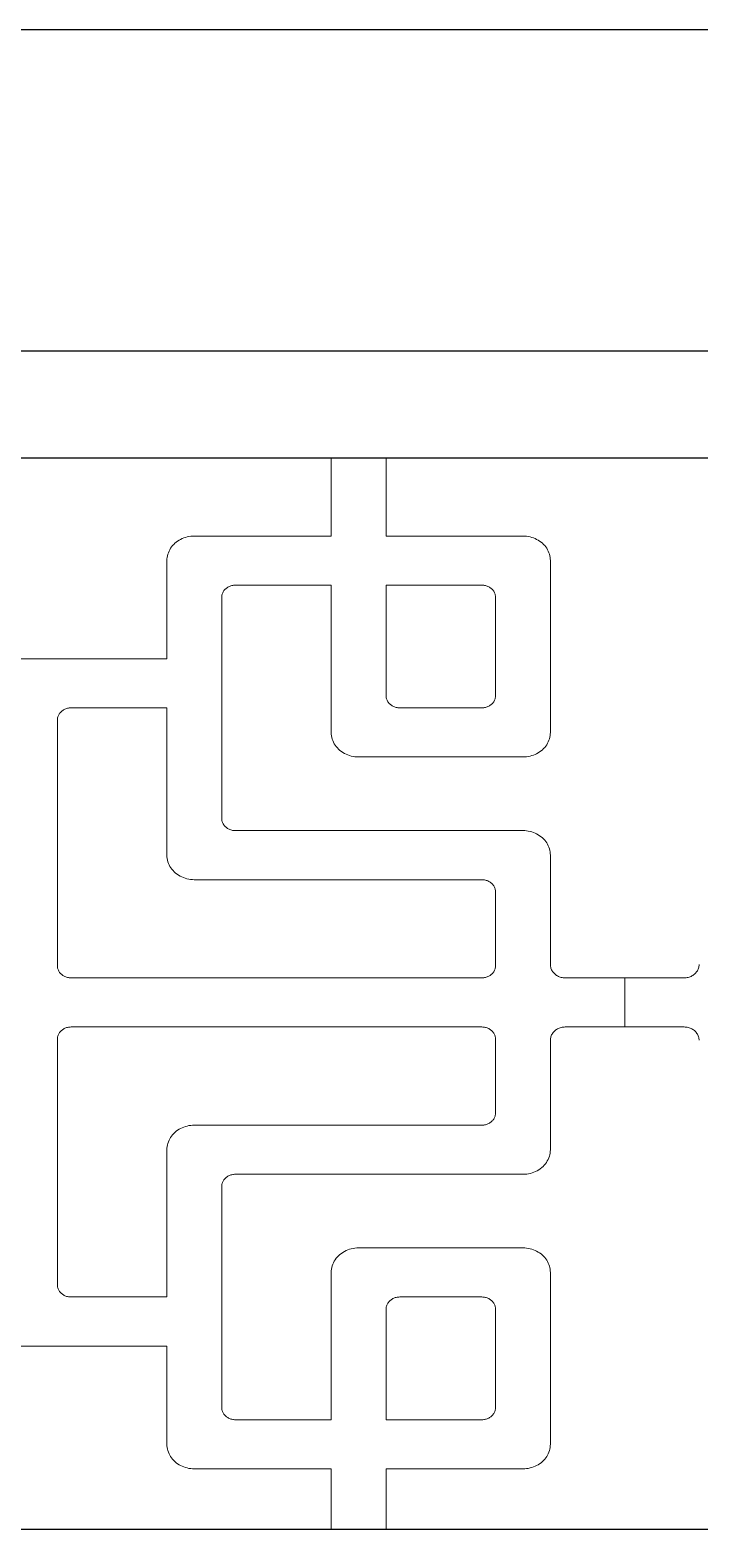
# Model space of a CAD drawing. Extents: x 1188826 to 1909461, y 608442 to 1651179.
# Drawn here: x 1701690 to 1702003, y 1048028 to 1048728 of the extents above; entities that cross this region are included whole.
import ezdxf

# ---------------------------------------------------------------- set-up
doc = ezdxf.new("R2010")
doc.units = 0
doc.header["$LTSCALE"] = 1000
doc.header["$MEASUREMENT"] = 0
doc.layers.add('煤化工粉煤灰', color=7, linetype='Continuous', lineweight=0)
doc.layers.add('立面线', color=40, linetype='Continuous')

msp = doc.modelspace()

# ---------------------------------------------------------------- linework, layer by layer
at = {"layer": '煤化工粉煤灰', "color": 34}
for p, q in [((1701830.87, 1048491.45), (1701830.87, 1048527.78)), ((1701856.46, 1048491.45), (1701856.46, 1048527.78)), ((1701757.27, 1048487.55), (1701757.84, 1048488.09)), ((1701757.84, 1048488.09), (1701758.45, 1048488.61)), ((1701758.45, 1048488.61), (1701759.1, 1048489.08)), ((1701759.1, 1048489.08), (1701759.78, 1048489.52)), ((1701759.78, 1048489.52), (1701760.49, 1048489.91)), ((1701760.49, 1048489.91), (1701761.23, 1048490.27)), ((1701761.23, 1048490.27), (1701761.99, 1048490.58)), ((1701761.99, 1048490.58), (1701762.78, 1048490.84)), ((1701762.78, 1048490.84), (1701763.58, 1048491.06)), ((1701763.58, 1048491.06), (1701764.39, 1048491.23)), ((1701764.39, 1048491.23), (1701765.22, 1048491.35)), ((1701765.22, 1048491.35), (1701766.05, 1048491.43)), ((1701766.05, 1048491.43), (1701766.89, 1048491.45)), ((1701766.89, 1048491.45), (1701830.87, 1048491.45)), ((1701856.46, 1048491.45), (1701920.43, 1048491.45)), ((1701920.43, 1048491.45), (1701921.27, 1048491.43)), ((1701921.27, 1048491.43), (1701922.1, 1048491.35)), ((1701922.1, 1048491.35), (1701922.93, 1048491.23)), ((1701922.93, 1048491.23), (1701923.75, 1048491.06)), ((1701923.75, 1048491.06), (1701924.55, 1048490.84)), ((1701924.55, 1048490.84), (1701925.33, 1048490.58)), ((1701925.33, 1048490.58), (1701926.09, 1048490.27)), ((1701926.09, 1048490.27), (1701926.83, 1048489.91)), ((1701926.83, 1048489.91), (1701927.54, 1048489.52)), ((1701927.54, 1048489.52), (1701928.22, 1048489.08)), ((1701928.22, 1048489.08), (1701928.87, 1048488.61)), ((1701928.87, 1048488.61), (1701929.48, 1048488.09)), ((1701929.48, 1048488.09), (1701930.05, 1048487.55)), ((1701754.12, 1048480.74), (1701754.2, 1048481.48)), ((1701754.2, 1048481.48), (1701754.34, 1048482.22)), ((1701754.34, 1048482.22), (1701754.53, 1048482.95)), ((1701754.53, 1048482.95), (1701754.77, 1048483.67)), ((1701754.77, 1048483.67), (1701755.07, 1048484.37)), ((1701755.07, 1048484.37), (1701755.41, 1048485.06)), ((1701755.41, 1048485.06), (1701755.81, 1048485.72)), ((1701755.81, 1048485.72), (1701756.25, 1048486.36)), ((1701756.25, 1048486.36), (1701756.74, 1048486.97)), ((1701756.74, 1048486.97), (1701757.27, 1048487.55)), ((1701930.05, 1048487.55), (1701930.59, 1048486.97)), ((1701930.59, 1048486.97), (1701931.07, 1048486.36)), ((1701931.07, 1048486.36), (1701931.52, 1048485.72)), ((1701931.52, 1048485.72), (1701931.91, 1048485.06)), ((1701931.91, 1048485.06), (1701932.26, 1048484.37)), ((1701932.26, 1048484.37), (1701932.55, 1048483.67)), ((1701932.55, 1048483.67), (1701932.79, 1048482.95)), ((1701932.79, 1048482.95), (1701932.98, 1048482.22)), ((1701932.98, 1048482.22), (1701933.12, 1048481.48)), ((1701933.12, 1048481.48), (1701933.2, 1048480.74)), ((1701754.1, 1048479.99), (1701754.12, 1048480.74)), ((1701754.1, 1048434.14), (1701754.1, 1048479.99)), ((1701933.2, 1048480.74), (1701933.23, 1048479.99)), ((1701933.23, 1048479.99), (1701933.23, 1048399.75)), ((1701781.87, 1048467.1), (1701781.56, 1048466.85)), ((1701782.19, 1048467.34), (1701781.87, 1048467.1)), ((1701782.53, 1048467.56), (1701782.19, 1048467.34)), ((1701782.88, 1048467.76), (1701782.53, 1048467.56)), ((1701783.25, 1048467.93), (1701782.88, 1048467.76)), ((1701783.64, 1048468.09), (1701783.25, 1048467.93)), ((1701784.03, 1048468.22), (1701783.64, 1048468.09)), ((1701784.43, 1048468.33), (1701784.03, 1048468.22)), ((1701784.84, 1048468.42), (1701784.43, 1048468.33)), ((1701785.25, 1048468.48), (1701784.84, 1048468.42)), ((1701785.67, 1048468.51), (1701785.25, 1048468.48)), ((1701786.08, 1048468.53), (1701785.67, 1048468.51)), ((1701830.87, 1048468.53), (1701786.08, 1048468.53)), ((1701830.87, 1048399.75), (1701830.87, 1048468.53)), ((1701856.46, 1048468.53), (1701901.24, 1048468.53)), ((1701856.46, 1048416.94), (1701856.46, 1048468.53)), ((1701901.24, 1048468.53), (1701901.66, 1048468.51)), ((1701901.66, 1048468.51), (1701902.08, 1048468.48)), ((1701902.08, 1048468.48), (1701902.49, 1048468.42)), ((1701902.49, 1048468.42), (1701902.9, 1048468.33)), ((1701902.9, 1048468.33), (1701903.3, 1048468.22)), ((1701903.3, 1048468.22), (1701903.69, 1048468.09)), ((1701903.69, 1048468.09), (1701904.07, 1048467.93)), ((1701904.07, 1048467.93), (1701904.44, 1048467.76)), ((1701904.44, 1048467.76), (1701904.8, 1048467.56)), ((1701904.8, 1048467.56), (1701905.14, 1048467.34)), ((1701905.14, 1048467.34), (1701905.46, 1048467.1)), ((1701905.46, 1048467.1), (1701905.77, 1048466.85)), ((1701779.7, 1048463.17), (1701779.69, 1048462.79)), ((1701779.69, 1048462.79), (1701779.69, 1048359.63)), ((1701779.74, 1048463.54), (1701779.7, 1048463.17)), ((1701779.81, 1048463.91), (1701779.74, 1048463.54)), ((1701779.9, 1048464.28), (1701779.81, 1048463.91)), ((1701780.03, 1048464.64), (1701779.9, 1048464.28)), ((1701780.17, 1048464.99), (1701780.03, 1048464.64)), ((1701780.35, 1048465.33), (1701780.17, 1048464.99)), ((1701780.54, 1048465.66), (1701780.35, 1048465.33)), ((1701780.76, 1048465.98), (1701780.54, 1048465.66)), ((1701781.01, 1048466.28), (1701780.76, 1048465.98)), ((1701781.27, 1048466.57), (1701781.01, 1048466.28)), ((1701781.56, 1048466.85), (1701781.27, 1048466.57)), ((1701905.77, 1048466.85), (1701906.05, 1048466.57)), ((1701906.05, 1048466.57), (1701906.32, 1048466.28)), ((1701906.32, 1048466.28), (1701906.56, 1048465.98)), ((1701906.56, 1048465.98), (1701906.78, 1048465.66)), ((1701906.78, 1048465.66), (1701906.98, 1048465.33)), ((1701906.98, 1048465.33), (1701907.15, 1048464.99)), ((1701907.15, 1048464.99), (1701907.3, 1048464.64)), ((1701907.3, 1048464.64), (1701907.42, 1048464.28)), ((1701907.42, 1048464.28), (1701907.52, 1048463.91)), ((1701907.52, 1048463.91), (1701907.58, 1048463.54)), ((1701907.58, 1048463.54), (1701907.63, 1048463.17)), ((1701907.63, 1048463.17), (1701907.64, 1048462.79)), ((1701907.64, 1048462.79), (1701907.64, 1048416.94)), ((1701754.1, 1048434.14), (1701626.14, 1048434.14)), ((1701708.06, 1048411.1), (1701707.66, 1048411.02)), ((1701708.48, 1048411.16), (1701708.06, 1048411.1)), ((1701708.89, 1048411.2), (1701708.48, 1048411.16)), ((1701709.31, 1048411.21), (1701708.89, 1048411.2)), ((1701754.1, 1048411.21), (1701709.31, 1048411.21)), ((1701754.1, 1048342.44), (1701754.1, 1048411.21)), ((1701856.47, 1048416.57), (1701856.46, 1048416.94)), ((1701856.51, 1048416.2), (1701856.47, 1048416.57)), ((1701856.58, 1048415.83), (1701856.51, 1048416.2)), ((1701856.68, 1048415.46), (1701856.58, 1048415.83)), ((1701856.8, 1048415.1), (1701856.68, 1048415.46)), ((1701856.94, 1048414.75), (1701856.8, 1048415.1)), ((1701857.12, 1048414.41), (1701856.94, 1048414.75)), ((1701857.32, 1048414.08), (1701857.12, 1048414.41)), ((1701857.54, 1048413.76), (1701857.32, 1048414.08)), ((1701857.78, 1048413.46), (1701857.54, 1048413.76)), ((1701858.05, 1048413.17), (1701857.78, 1048413.46)), ((1701858.33, 1048412.89), (1701858.05, 1048413.17)), ((1701858.64, 1048412.64), (1701858.33, 1048412.89)), ((1701858.96, 1048412.4), (1701858.64, 1048412.64)), ((1701859.3, 1048412.18), (1701858.96, 1048412.4)), ((1701859.66, 1048411.98), (1701859.3, 1048412.18)), ((1701860.03, 1048411.8), (1701859.66, 1048411.98)), ((1701860.41, 1048411.65), (1701860.03, 1048411.8)), ((1701860.8, 1048411.52), (1701860.41, 1048411.65)), ((1701861.2, 1048411.41), (1701860.8, 1048411.52)), ((1701861.61, 1048411.32), (1701861.2, 1048411.41)), ((1701862.02, 1048411.26), (1701861.61, 1048411.32)), ((1701862.44, 1048411.23), (1701862.02, 1048411.26)), ((1701862.86, 1048411.21), (1701862.44, 1048411.23)), ((1701901.24, 1048411.21), (1701862.86, 1048411.21)), ((1701901.66, 1048411.23), (1701901.24, 1048411.21)), ((1701902.08, 1048411.26), (1701901.66, 1048411.23)), ((1701902.49, 1048411.32), (1701902.08, 1048411.26)), ((1701902.9, 1048411.41), (1701902.49, 1048411.32)), ((1701903.3, 1048411.52), (1701902.9, 1048411.41)), ((1701903.69, 1048411.65), (1701903.3, 1048411.52)), ((1701904.07, 1048411.8), (1701903.69, 1048411.65)), ((1701904.44, 1048411.98), (1701904.07, 1048411.8)), ((1701904.8, 1048412.18), (1701904.44, 1048411.98)), ((1701905.14, 1048412.4), (1701904.8, 1048412.18)), ((1701905.46, 1048412.64), (1701905.14, 1048412.4)), ((1701905.77, 1048412.89), (1701905.46, 1048412.64)), ((1701906.05, 1048413.17), (1701905.77, 1048412.89)), ((1701906.32, 1048413.46), (1701906.05, 1048413.17)), ((1701906.56, 1048413.76), (1701906.32, 1048413.46)), ((1701906.78, 1048414.08), (1701906.56, 1048413.76)), ((1701906.98, 1048414.41), (1701906.78, 1048414.08)), ((1701907.15, 1048414.75), (1701906.98, 1048414.41)), ((1701907.3, 1048415.1), (1701907.15, 1048414.75)), ((1701907.42, 1048415.46), (1701907.3, 1048415.1)), ((1701907.52, 1048415.83), (1701907.42, 1048415.46)), ((1701907.58, 1048416.2), (1701907.52, 1048415.83)), ((1701907.63, 1048416.57), (1701907.58, 1048416.2)), ((1701907.64, 1048416.94), (1701907.63, 1048416.57)), ((1701702.93, 1048405.86), (1701702.91, 1048405.48)), ((1701702.91, 1048405.48), (1701702.91, 1048290.86)), ((1701702.97, 1048406.23), (1701702.93, 1048405.86)), ((1701703.04, 1048406.6), (1701702.97, 1048406.23)), ((1701703.13, 1048406.97), (1701703.04, 1048406.6)), ((1701703.25, 1048407.32), (1701703.13, 1048406.97)), ((1701703.4, 1048407.68), (1701703.25, 1048407.32)), ((1701703.57, 1048408.02), (1701703.4, 1048407.68)), ((1701703.77, 1048408.35), (1701703.57, 1048408.02)), ((1701703.99, 1048408.67), (1701703.77, 1048408.35)), ((1701704.24, 1048408.97), (1701703.99, 1048408.67)), ((1701704.5, 1048409.26), (1701704.24, 1048408.97)), ((1701704.79, 1048409.53), (1701704.5, 1048409.26)), ((1701705.09, 1048409.79), (1701704.79, 1048409.53)), ((1701705.42, 1048410.03), (1701705.09, 1048409.79)), ((1701705.76, 1048410.25), (1701705.42, 1048410.03)), ((1701706.11, 1048410.45), (1701705.76, 1048410.25)), ((1701706.48, 1048410.62), (1701706.11, 1048410.45)), ((1701706.86, 1048410.78), (1701706.48, 1048410.62)), ((1701707.26, 1048410.91), (1701706.86, 1048410.78)), ((1701707.66, 1048411.02), (1701707.26, 1048410.91)), ((1701830.9, 1048398.97), (1701830.87, 1048399.75)), ((1701830.99, 1048398.19), (1701830.9, 1048398.97)), ((1701831.13, 1048397.42), (1701830.99, 1048398.19)), ((1701831.34, 1048396.66), (1701831.13, 1048397.42)), ((1701932.98, 1048397.51), (1701932.79, 1048396.78)), ((1701933.12, 1048398.25), (1701932.98, 1048397.51)), ((1701933.2, 1048399), (1701933.12, 1048398.25)), ((1701933.23, 1048399.75), (1701933.2, 1048399)), ((1701831.61, 1048395.91), (1701831.34, 1048396.66)), ((1701831.93, 1048395.18), (1701831.61, 1048395.91)), ((1701832.3, 1048394.48), (1701831.93, 1048395.18)), ((1701832.73, 1048393.8), (1701832.3, 1048394.48)), ((1701833.21, 1048393.14), (1701832.73, 1048393.8)), ((1701833.74, 1048392.52), (1701833.21, 1048393.14)), ((1701834.31, 1048391.93), (1701833.74, 1048392.52)), ((1701834.93, 1048391.37), (1701834.31, 1048391.93)), ((1701835.59, 1048390.86), (1701834.93, 1048391.37)), ((1701836.28, 1048390.39), (1701835.59, 1048390.86)), ((1701837.01, 1048389.96), (1701836.28, 1048390.39)), ((1701927.54, 1048390.22), (1701926.83, 1048389.82)), ((1701928.22, 1048390.66), (1701927.54, 1048390.22)), ((1701928.87, 1048391.13), (1701928.22, 1048390.66)), ((1701929.48, 1048391.65), (1701928.87, 1048391.13)), ((1701930.05, 1048392.19), (1701929.48, 1048391.65)), ((1701930.59, 1048392.77), (1701930.05, 1048392.19)), ((1701931.07, 1048393.38), (1701930.59, 1048392.77)), ((1701931.52, 1048394.02), (1701931.07, 1048393.38)), ((1701931.91, 1048394.68), (1701931.52, 1048394.02)), ((1701932.26, 1048395.36), (1701931.91, 1048394.68)), ((1701932.55, 1048396.07), (1701932.26, 1048395.36)), ((1701932.79, 1048396.78), (1701932.55, 1048396.07)), ((1701837.78, 1048389.57), (1701837.01, 1048389.96)), ((1701838.56, 1048389.24), (1701837.78, 1048389.57)), ((1701839.38, 1048388.95), (1701838.56, 1048389.24)), ((1701840.21, 1048388.71), (1701839.38, 1048388.95)), ((1701841.06, 1048388.53), (1701840.21, 1048388.71)), ((1701841.92, 1048388.4), (1701841.06, 1048388.53)), ((1701842.79, 1048388.32), (1701841.92, 1048388.4)), ((1701843.66, 1048388.29), (1701842.79, 1048388.32)), ((1701920.43, 1048388.29), (1701843.66, 1048388.29)), ((1701921.27, 1048388.31), (1701920.43, 1048388.29)), ((1701922.1, 1048388.39), (1701921.27, 1048388.31)), ((1701922.93, 1048388.51), (1701922.1, 1048388.39)), ((1701923.75, 1048388.68), (1701922.93, 1048388.51)), ((1701924.55, 1048388.9), (1701923.75, 1048388.68)), ((1701925.33, 1048389.16), (1701924.55, 1048388.9)), ((1701926.09, 1048389.47), (1701925.33, 1048389.16)), ((1701926.83, 1048389.82), (1701926.09, 1048389.47)), ((1701779.69, 1048359.63), (1701779.7, 1048359.24)), ((1701779.7, 1048359.24), (1701779.75, 1048358.85)), ((1701779.75, 1048358.85), (1701779.82, 1048358.47)), ((1701779.82, 1048358.47), (1701779.92, 1048358.09)), ((1701779.92, 1048358.09), (1701780.06, 1048357.71)), ((1701780.06, 1048357.71), (1701780.22, 1048357.35)), ((1701780.22, 1048357.35), (1701780.4, 1048357)), ((1701780.4, 1048357), (1701780.62, 1048356.65)), ((1701780.62, 1048356.65), (1701780.86, 1048356.33)), ((1701780.86, 1048356.33), (1701781.12, 1048356.02)), ((1701781.12, 1048356.02), (1701781.41, 1048355.72)), ((1701781.41, 1048355.72), (1701781.72, 1048355.44)), ((1701781.72, 1048355.44), (1701782.05, 1048355.19)), ((1701782.05, 1048355.19), (1701782.39, 1048354.95)), ((1701782.39, 1048354.95), (1701782.76, 1048354.74)), ((1701782.76, 1048354.74), (1701783.14, 1048354.54)), ((1701783.14, 1048354.54), (1701783.53, 1048354.38)), ((1701783.53, 1048354.38), (1701783.94, 1048354.23)), ((1701783.94, 1048354.23), (1701784.36, 1048354.11)), ((1701784.36, 1048354.11), (1701784.78, 1048354.02)), ((1701784.78, 1048354.02), (1701785.21, 1048353.95)), ((1701785.21, 1048353.95), (1701785.65, 1048353.91)), ((1701785.65, 1048353.91), (1701786.08, 1048353.9)), ((1701786.08, 1048353.9), (1701920.43, 1048353.9)), ((1701920.43, 1048353.9), (1701921.27, 1048353.88)), ((1701921.27, 1048353.88), (1701922.1, 1048353.8)), ((1701922.1, 1048353.8), (1701922.93, 1048353.68)), ((1701922.93, 1048353.68), (1701923.75, 1048353.51)), ((1701923.75, 1048353.51), (1701924.55, 1048353.29)), ((1701924.55, 1048353.29), (1701925.33, 1048353.03)), ((1701925.33, 1048353.03), (1701926.09, 1048352.72)), ((1701926.09, 1048352.72), (1701926.83, 1048352.37)), ((1701926.83, 1048352.37), (1701927.54, 1048351.97)), ((1701927.54, 1048351.97), (1701928.22, 1048351.53)), ((1701928.22, 1048351.53), (1701928.87, 1048351.06)), ((1701928.87, 1048351.06), (1701929.48, 1048350.54)), ((1701929.48, 1048350.54), (1701930.05, 1048350)), ((1701930.05, 1048350), (1701930.59, 1048349.42)), ((1701930.59, 1048349.42), (1701931.07, 1048348.81)), ((1701931.07, 1048348.81), (1701931.52, 1048348.17)), ((1701931.52, 1048348.17), (1701931.91, 1048347.51)), ((1701754.13, 1048341.66), (1701754.1, 1048342.44)), ((1701754.21, 1048340.88), (1701754.13, 1048341.66)), ((1701931.91, 1048347.51), (1701932.26, 1048346.83)), ((1701932.26, 1048346.83), (1701932.55, 1048346.12)), ((1701932.55, 1048346.12), (1701932.79, 1048345.41)), ((1701932.79, 1048345.41), (1701932.98, 1048344.68)), ((1701932.98, 1048344.68), (1701933.12, 1048343.93)), ((1701933.12, 1048343.93), (1701933.2, 1048343.19)), ((1701933.2, 1048343.19), (1701933.23, 1048342.44)), ((1701933.23, 1048342.44), (1701933.23, 1048291.35)), ((1701754.36, 1048340.11), (1701754.21, 1048340.88)), ((1701754.57, 1048339.35), (1701754.36, 1048340.11)), ((1701754.83, 1048338.6), (1701754.57, 1048339.35)), ((1701755.15, 1048337.87), (1701754.83, 1048338.6)), ((1701755.53, 1048337.17), (1701755.15, 1048337.87)), ((1701755.96, 1048336.48), (1701755.53, 1048337.17)), ((1701756.44, 1048335.83), (1701755.96, 1048336.48)), ((1701756.97, 1048335.21), (1701756.44, 1048335.83)), ((1701757.54, 1048334.62), (1701756.97, 1048335.21)), ((1701758.16, 1048334.06), (1701757.54, 1048334.62)), ((1701758.82, 1048333.55), (1701758.16, 1048334.06)), ((1701759.51, 1048333.07), (1701758.82, 1048333.55)), ((1701760.24, 1048332.65), (1701759.51, 1048333.07)), ((1701761, 1048332.26), (1701760.24, 1048332.65)), ((1701761.79, 1048331.93), (1701761, 1048332.26)), ((1701762.61, 1048331.64), (1701761.79, 1048331.93)), ((1701763.44, 1048331.4), (1701762.61, 1048331.64)), ((1701764.29, 1048331.22), (1701763.44, 1048331.4)), ((1701765.15, 1048331.08), (1701764.29, 1048331.22)), ((1701766.02, 1048331), (1701765.15, 1048331.08)), ((1701766.89, 1048330.98), (1701766.02, 1048331)), ((1701901.24, 1048330.98), (1701766.89, 1048330.98)), ((1701901.66, 1048330.96), (1701901.24, 1048330.98)), ((1701902.08, 1048330.93), (1701901.66, 1048330.96)), ((1701902.49, 1048330.87), (1701902.08, 1048330.93)), ((1701902.9, 1048330.78), (1701902.49, 1048330.87)), ((1701903.3, 1048330.67), (1701902.9, 1048330.78)), ((1701903.69, 1048330.54), (1701903.3, 1048330.67)), ((1701904.07, 1048330.39), (1701903.69, 1048330.54)), ((1701904.44, 1048330.21), (1701904.07, 1048330.39)), ((1701904.8, 1048330.01), (1701904.44, 1048330.21)), ((1701905.14, 1048329.79), (1701904.8, 1048330.01)), ((1701905.46, 1048329.55), (1701905.14, 1048329.79)), ((1701905.77, 1048329.3), (1701905.46, 1048329.55)), ((1701906.05, 1048329.02), (1701905.77, 1048329.3)), ((1701906.32, 1048328.73), (1701906.05, 1048329.02)), ((1701906.56, 1048328.43), (1701906.32, 1048328.73)), ((1701906.78, 1048328.11), (1701906.56, 1048328.43)), ((1701906.98, 1048327.78), (1701906.78, 1048328.11)), ((1701907.15, 1048327.44), (1701906.98, 1048327.78)), ((1701907.3, 1048327.09), (1701907.15, 1048327.44)), ((1701907.42, 1048326.73), (1701907.3, 1048327.09)), ((1701907.52, 1048326.36), (1701907.42, 1048326.73)), ((1701907.58, 1048325.99), (1701907.52, 1048326.36)), ((1701907.63, 1048325.62), (1701907.58, 1048325.99)), ((1701907.64, 1048325.25), (1701907.63, 1048325.62)), ((1701907.64, 1048290.86), (1701907.64, 1048325.25)), ((1701702.91, 1048290.86), (1701702.93, 1048290.48)), ((1701702.93, 1048290.48), (1701702.97, 1048290.11)), ((1701702.97, 1048290.11), (1701703.04, 1048289.74)), ((1701703.04, 1048289.74), (1701703.13, 1048289.37)), ((1701703.13, 1048289.37), (1701703.25, 1048289.02)), ((1701703.25, 1048289.02), (1701703.4, 1048288.66)), ((1701703.4, 1048288.66), (1701703.57, 1048288.32)), ((1701703.57, 1048288.32), (1701703.77, 1048287.99)), ((1701703.77, 1048287.99), (1701703.99, 1048287.67)), ((1701703.99, 1048287.67), (1701704.24, 1048287.37)), ((1701704.24, 1048287.37), (1701704.5, 1048287.08)), ((1701704.5, 1048287.08), (1701704.79, 1048286.81)), ((1701704.79, 1048286.81), (1701705.09, 1048286.55)), ((1701705.09, 1048286.55), (1701705.42, 1048286.31)), ((1701705.42, 1048286.31), (1701705.76, 1048286.09)), ((1701705.76, 1048286.09), (1701706.11, 1048285.89)), ((1701706.11, 1048285.89), (1701706.48, 1048285.72)), ((1701706.48, 1048285.72), (1701706.86, 1048285.56)), ((1701706.86, 1048285.56), (1701707.26, 1048285.43)), ((1701707.26, 1048285.43), (1701707.66, 1048285.32)), ((1701707.66, 1048285.32), (1701708.06, 1048285.24)), ((1701708.06, 1048285.24), (1701708.48, 1048285.18)), ((1701708.48, 1048285.18), (1701708.89, 1048285.14)), ((1701708.89, 1048285.14), (1701709.31, 1048285.13)), ((1701901.24, 1048285.13), (1701709.31, 1048285.13)), ((1701901.24, 1048285.13), (1701901.66, 1048285.14)), ((1701901.66, 1048285.14), (1701902.08, 1048285.18)), ((1701902.08, 1048285.18), (1701902.49, 1048285.24)), ((1701902.49, 1048285.24), (1701902.9, 1048285.32)), ((1701902.9, 1048285.32), (1701903.3, 1048285.43)), ((1701903.3, 1048285.43), (1701903.69, 1048285.56)), ((1701903.69, 1048285.56), (1701904.07, 1048285.72)), ((1701904.07, 1048285.72), (1701904.44, 1048285.89)), ((1701904.44, 1048285.89), (1701904.8, 1048286.09)), ((1701904.8, 1048286.09), (1701905.14, 1048286.31)), ((1701905.14, 1048286.31), (1701905.46, 1048286.55)), ((1701905.46, 1048286.55), (1701905.77, 1048286.81)), ((1701905.77, 1048286.81), (1701906.05, 1048287.08)), ((1701906.05, 1048287.08), (1701906.32, 1048287.37)), ((1701906.32, 1048287.37), (1701906.56, 1048287.67)), ((1701906.56, 1048287.67), (1701906.78, 1048287.99)), ((1701906.78, 1048287.99), (1701906.98, 1048288.32)), ((1701906.98, 1048288.32), (1701907.15, 1048288.66)), ((1701907.15, 1048288.66), (1701907.3, 1048289.02)), ((1701907.3, 1048289.02), (1701907.42, 1048289.37)), ((1701907.42, 1048289.37), (1701907.52, 1048289.74)), ((1701907.52, 1048289.74), (1701907.58, 1048290.11)), ((1701907.58, 1048290.11), (1701907.63, 1048290.48)), ((1701907.63, 1048290.48), (1701907.64, 1048290.86)), ((1701933.23, 1048291.35), (1701933.25, 1048290.92)), ((1701933.25, 1048290.92), (1701933.29, 1048290.5)), ((1701933.29, 1048290.5), (1701933.38, 1048290.08)), ((1701933.38, 1048290.08), (1701933.49, 1048289.67)), ((1701933.49, 1048289.67), (1701933.63, 1048289.27)), ((1701933.63, 1048289.27), (1701933.81, 1048288.87)), ((1701933.81, 1048288.87), (1701934.01, 1048288.49)), ((1701934.01, 1048288.49), (1701934.24, 1048288.12)), ((1701934.24, 1048288.12), (1701934.5, 1048287.76)), ((1701934.5, 1048287.76), (1701934.79, 1048287.42)), ((1701934.79, 1048287.42), (1701935.1, 1048287.1)), ((1701935.1, 1048287.1), (1701935.43, 1048286.8)), ((1701935.43, 1048286.8), (1701935.79, 1048286.52)), ((1701935.79, 1048286.52), (1701936.17, 1048286.27)), ((1701936.17, 1048286.27), (1701936.57, 1048286.03)), ((1701936.57, 1048286.03), (1701936.98, 1048285.82)), ((1701936.98, 1048285.82), (1701937.41, 1048285.64)), ((1701937.41, 1048285.64), (1701937.85, 1048285.49)), ((1701937.85, 1048285.49), (1701938.3, 1048285.36)), ((1701938.3, 1048285.36), (1701938.76, 1048285.26)), ((1701938.76, 1048285.26), (1701939.23, 1048285.18)), ((1701939.23, 1048285.18), (1701939.7, 1048285.14)), ((1701939.7, 1048285.14), (1701940.18, 1048285.13)), ((1701940.18, 1048285.13), (1701995.74, 1048285.13)), ((1701967.96, 1048285.13), (1701967.96, 1048262.2)), ((1701995.74, 1048285.13), (1701996.22, 1048285.14)), ((1701996.22, 1048285.14), (1701996.69, 1048285.18)), ((1701996.69, 1048285.18), (1701997.16, 1048285.26)), ((1701997.16, 1048285.26), (1701997.62, 1048285.36)), ((1701997.62, 1048285.36), (1701998.07, 1048285.49)), ((1701998.07, 1048285.49), (1701998.51, 1048285.64)), ((1701998.51, 1048285.64), (1701998.94, 1048285.82)), ((1701998.94, 1048285.82), (1701999.35, 1048286.03)), ((1701999.35, 1048286.03), (1701999.75, 1048286.27)), ((1701999.75, 1048286.27), (1702000.13, 1048286.52)), ((1702000.13, 1048286.52), (1702000.49, 1048286.8)), ((1702000.49, 1048286.8), (1702000.82, 1048287.1)), ((1702000.82, 1048287.1), (1702001.13, 1048287.42)), ((1702001.13, 1048287.42), (1702001.42, 1048287.76)), ((1702001.42, 1048287.76), (1702001.68, 1048288.12)), ((1702001.68, 1048288.12), (1702001.91, 1048288.49)), ((1702001.91, 1048288.49), (1702002.12, 1048288.87)), ((1702002.12, 1048288.87), (1702002.29, 1048289.27)), ((1702002.29, 1048289.27), (1702002.43, 1048289.67)), ((1702002.43, 1048289.67), (1702002.55, 1048290.08)), ((1702002.55, 1048290.08), (1702002.63, 1048290.5)), ((1702002.63, 1048290.5), (1702002.67, 1048290.92)), ((1702002.67, 1048290.92), (1702002.69, 1048291.35)), ((1701702.97, 1048257.22), (1701702.93, 1048256.85)), ((1701703.04, 1048257.59), (1701702.97, 1048257.22)), ((1701703.13, 1048257.95), (1701703.04, 1048257.59)), ((1701703.25, 1048258.31), (1701703.13, 1048257.95)), ((1701703.4, 1048258.66), (1701703.25, 1048258.31)), ((1701703.57, 1048259.01), (1701703.4, 1048258.66)), ((1701703.77, 1048259.34), (1701703.57, 1048259.01)), ((1701703.99, 1048259.65), (1701703.77, 1048259.34)), ((1701704.24, 1048259.96), (1701703.99, 1048259.65)), ((1701704.5, 1048260.25), (1701704.24, 1048259.96)), ((1701704.79, 1048260.52), (1701704.5, 1048260.25)), ((1701705.09, 1048260.78), (1701704.79, 1048260.52)), ((1701705.42, 1048261.02), (1701705.09, 1048260.78)), ((1701705.76, 1048261.24), (1701705.42, 1048261.02)), ((1701706.11, 1048261.43), (1701705.76, 1048261.24)), ((1701706.48, 1048261.61), (1701706.11, 1048261.43)), ((1701706.86, 1048261.77), (1701706.48, 1048261.61)), ((1701707.26, 1048261.9), (1701706.86, 1048261.77)), ((1701707.66, 1048262.01), (1701707.26, 1048261.9)), ((1701708.06, 1048262.09), (1701707.66, 1048262.01)), ((1701708.48, 1048262.15), (1701708.06, 1048262.09)), ((1701708.89, 1048262.19), (1701708.48, 1048262.15)), ((1701709.31, 1048262.2), (1701708.89, 1048262.19)), ((1701709.31, 1048262.2), (1701901.24, 1048262.2)), ((1701901.66, 1048262.19), (1701901.24, 1048262.2)), ((1701902.08, 1048262.15), (1701901.66, 1048262.19)), ((1701902.49, 1048262.09), (1701902.08, 1048262.15)), ((1701902.9, 1048262.01), (1701902.49, 1048262.09)), ((1701903.3, 1048261.9), (1701902.9, 1048262.01)), ((1701903.69, 1048261.77), (1701903.3, 1048261.9)), ((1701904.07, 1048261.61), (1701903.69, 1048261.77)), ((1701904.44, 1048261.43), (1701904.07, 1048261.61)), ((1701904.8, 1048261.24), (1701904.44, 1048261.43)), ((1701905.14, 1048261.02), (1701904.8, 1048261.24)), ((1701905.46, 1048260.78), (1701905.14, 1048261.02)), ((1701905.77, 1048260.52), (1701905.46, 1048260.78)), ((1701906.05, 1048260.25), (1701905.77, 1048260.52)), ((1701906.32, 1048259.96), (1701906.05, 1048260.25)), ((1701906.56, 1048259.65), (1701906.32, 1048259.96)), ((1701906.78, 1048259.34), (1701906.56, 1048259.65)), ((1701906.98, 1048259.01), (1701906.78, 1048259.34)), ((1701907.15, 1048258.66), (1701906.98, 1048259.01)), ((1701907.3, 1048258.31), (1701907.15, 1048258.66)), ((1701907.42, 1048257.95), (1701907.3, 1048258.31)), ((1701907.52, 1048257.59), (1701907.42, 1048257.95)), ((1701907.58, 1048257.22), (1701907.52, 1048257.59)), ((1701907.63, 1048256.85), (1701907.58, 1048257.22)), ((1701933.29, 1048256.83), (1701933.38, 1048257.25)), ((1701933.38, 1048257.25), (1701933.49, 1048257.66)), ((1701933.49, 1048257.66), (1701933.63, 1048258.06)), ((1701933.63, 1048258.06), (1701933.81, 1048258.46)), ((1701933.81, 1048258.46), (1701934.01, 1048258.84)), ((1701934.01, 1048258.84), (1701934.24, 1048259.21)), ((1701934.24, 1048259.21), (1701934.5, 1048259.57)), ((1701934.5, 1048259.57), (1701934.79, 1048259.91)), ((1701934.79, 1048259.91), (1701935.1, 1048260.23)), ((1701935.1, 1048260.23), (1701935.43, 1048260.53)), ((1701935.43, 1048260.53), (1701935.79, 1048260.81)), ((1701935.79, 1048260.81), (1701936.17, 1048261.06)), ((1701936.17, 1048261.06), (1701936.57, 1048261.3)), ((1701936.57, 1048261.3), (1701936.98, 1048261.5)), ((1701936.98, 1048261.5), (1701937.41, 1048261.69)), ((1701937.41, 1048261.69), (1701937.85, 1048261.84)), ((1701937.85, 1048261.84), (1701938.3, 1048261.97)), ((1701938.3, 1048261.97), (1701938.76, 1048262.07)), ((1701938.76, 1048262.07), (1701939.23, 1048262.14)), ((1701939.23, 1048262.14), (1701939.7, 1048262.19)), ((1701939.7, 1048262.19), (1701940.18, 1048262.2)), ((1701940.18, 1048262.2), (1701995.74, 1048262.2)), ((1701995.74, 1048262.2), (1701996.22, 1048262.19)), ((1701996.22, 1048262.19), (1701996.69, 1048262.14)), ((1701996.69, 1048262.14), (1701997.16, 1048262.07)), ((1701997.16, 1048262.07), (1701997.62, 1048261.97)), ((1701997.62, 1048261.97), (1701998.07, 1048261.84)), ((1701998.07, 1048261.84), (1701998.51, 1048261.69)), ((1701998.51, 1048261.69), (1701998.94, 1048261.5)), ((1701998.94, 1048261.5), (1701999.35, 1048261.3)), ((1701999.35, 1048261.3), (1701999.75, 1048261.06)), ((1701999.75, 1048261.06), (1702000.13, 1048260.81)), ((1702000.13, 1048260.81), (1702000.49, 1048260.53)), ((1702000.49, 1048260.53), (1702000.82, 1048260.23)), ((1702000.82, 1048260.23), (1702001.13, 1048259.91)), ((1702001.13, 1048259.91), (1702001.42, 1048259.57)), ((1702001.42, 1048259.57), (1702001.68, 1048259.21)), ((1702001.68, 1048259.21), (1702001.91, 1048258.84)), ((1702001.91, 1048258.84), (1702002.12, 1048258.46)), ((1702002.12, 1048258.46), (1702002.29, 1048258.06)), ((1702002.29, 1048258.06), (1702002.43, 1048257.66)), ((1702002.43, 1048257.66), (1702002.55, 1048257.25)), ((1702002.55, 1048257.25), (1702002.63, 1048256.83)), ((1701702.93, 1048256.85), (1701702.91, 1048256.47)), ((1701702.91, 1048256.47), (1701702.91, 1048141.85)), ((1701907.64, 1048256.47), (1701907.63, 1048256.85)), ((1701907.64, 1048222.08), (1701907.64, 1048256.47)), ((1701933.23, 1048255.98), (1701933.25, 1048256.4)), ((1701933.23, 1048204.89), (1701933.23, 1048255.98)), ((1701933.25, 1048256.4), (1701933.29, 1048256.83)), ((1702002.63, 1048256.83), (1702002.67, 1048256.4)), ((1702002.67, 1048256.4), (1702002.69, 1048255.98)), ((1701907.63, 1048221.71), (1701907.64, 1048222.08)), ((1701760.49, 1048214.82), (1701761.23, 1048215.17)), ((1701761.23, 1048215.17), (1701761.99, 1048215.48)), ((1701761.99, 1048215.48), (1701762.78, 1048215.74)), ((1701762.78, 1048215.74), (1701763.58, 1048215.96)), ((1701763.58, 1048215.96), (1701764.39, 1048216.13)), ((1701764.39, 1048216.13), (1701765.22, 1048216.25)), ((1701765.22, 1048216.25), (1701766.05, 1048216.33)), ((1701766.05, 1048216.33), (1701766.89, 1048216.35)), ((1701766.89, 1048216.35), (1701901.24, 1048216.35)), ((1701901.24, 1048216.35), (1701901.66, 1048216.36)), ((1701901.66, 1048216.36), (1701902.08, 1048216.4)), ((1701902.08, 1048216.4), (1701902.49, 1048216.46)), ((1701902.49, 1048216.46), (1701902.9, 1048216.55)), ((1701902.9, 1048216.55), (1701903.3, 1048216.66)), ((1701903.3, 1048216.66), (1701903.69, 1048216.79)), ((1701903.69, 1048216.79), (1701904.07, 1048216.94)), ((1701904.07, 1048216.94), (1701904.44, 1048217.12)), ((1701904.44, 1048217.12), (1701904.8, 1048217.32)), ((1701904.8, 1048217.32), (1701905.14, 1048217.54)), ((1701905.14, 1048217.54), (1701905.46, 1048217.77)), ((1701905.46, 1048217.77), (1701905.77, 1048218.03)), ((1701905.77, 1048218.03), (1701906.05, 1048218.3)), ((1701906.05, 1048218.3), (1701906.32, 1048218.59)), ((1701906.32, 1048218.59), (1701906.56, 1048218.9)), ((1701906.56, 1048218.9), (1701906.78, 1048219.22)), ((1701906.78, 1048219.22), (1701906.98, 1048219.55)), ((1701906.98, 1048219.55), (1701907.15, 1048219.89)), ((1701907.15, 1048219.89), (1701907.3, 1048220.24)), ((1701907.3, 1048220.24), (1701907.42, 1048220.6)), ((1701907.42, 1048220.6), (1701907.52, 1048220.97)), ((1701907.52, 1048220.97), (1701907.58, 1048221.34)), ((1701907.58, 1048221.34), (1701907.63, 1048221.71)), ((1701754.53, 1048207.86), (1701754.77, 1048208.57)), ((1701754.77, 1048208.57), (1701755.07, 1048209.28)), ((1701755.07, 1048209.28), (1701755.41, 1048209.96)), ((1701755.41, 1048209.96), (1701755.81, 1048210.62)), ((1701755.81, 1048210.62), (1701756.25, 1048211.26)), ((1701756.25, 1048211.26), (1701756.74, 1048211.87)), ((1701756.74, 1048211.87), (1701757.27, 1048212.45)), ((1701757.27, 1048212.45), (1701757.84, 1048212.99)), ((1701757.84, 1048212.99), (1701758.45, 1048213.51)), ((1701758.45, 1048213.51), (1701759.1, 1048213.98)), ((1701759.1, 1048213.98), (1701759.78, 1048214.42)), ((1701759.78, 1048214.42), (1701760.49, 1048214.82)), ((1701754.1, 1048204.89), (1701754.12, 1048205.64)), ((1701754.1, 1048136.12), (1701754.1, 1048204.89)), ((1701754.12, 1048205.64), (1701754.2, 1048206.39)), ((1701754.2, 1048206.39), (1701754.34, 1048207.13)), ((1701754.34, 1048207.13), (1701754.53, 1048207.86)), ((1701932.49, 1048201.05), (1701932.17, 1048200.32)), ((1701932.76, 1048201.8), (1701932.49, 1048201.05)), ((1701932.96, 1048202.56), (1701932.76, 1048201.8)), ((1701933.11, 1048203.33), (1701932.96, 1048202.56)), ((1701933.2, 1048204.11), (1701933.11, 1048203.33)), ((1701933.23, 1048204.89), (1701933.2, 1048204.11)), ((1701924.72, 1048194.09), (1701923.89, 1048193.85)), ((1701925.53, 1048194.38), (1701924.72, 1048194.09)), ((1701926.32, 1048194.71), (1701925.53, 1048194.38)), ((1701927.08, 1048195.1), (1701926.32, 1048194.71)), ((1701927.81, 1048195.53), (1701927.08, 1048195.1)), ((1701928.51, 1048196), (1701927.81, 1048195.53)), ((1701929.17, 1048196.51), (1701928.51, 1048196)), ((1701929.79, 1048197.07), (1701929.17, 1048196.51)), ((1701930.36, 1048197.66), (1701929.79, 1048197.07)), ((1701930.89, 1048198.28), (1701930.36, 1048197.66)), ((1701931.37, 1048198.93), (1701930.89, 1048198.28)), ((1701931.8, 1048199.62), (1701931.37, 1048198.93)), ((1701932.17, 1048200.32), (1701931.8, 1048199.62)), ((1701779.7, 1048188.07), (1701779.69, 1048187.7)), ((1701779.69, 1048187.7), (1701779.69, 1048084.53)), ((1701779.74, 1048188.44), (1701779.7, 1048188.07)), ((1701779.81, 1048188.81), (1701779.74, 1048188.44)), ((1701779.9, 1048189.18), (1701779.81, 1048188.81)), ((1701780.03, 1048189.54), (1701779.9, 1048189.18)), ((1701780.17, 1048189.89), (1701780.03, 1048189.54)), ((1701780.35, 1048190.23), (1701780.17, 1048189.89)), ((1701780.54, 1048190.56), (1701780.35, 1048190.23)), ((1701780.76, 1048190.88), (1701780.54, 1048190.56)), ((1701781.01, 1048191.18), (1701780.76, 1048190.88)), ((1701781.27, 1048191.47), (1701781.01, 1048191.18)), ((1701781.56, 1048191.75), (1701781.27, 1048191.47)), ((1701781.87, 1048192), (1701781.56, 1048191.75)), ((1701782.19, 1048192.24), (1701781.87, 1048192)), ((1701782.53, 1048192.46), (1701782.19, 1048192.24)), ((1701782.88, 1048192.66), (1701782.53, 1048192.46)), ((1701783.25, 1048192.84), (1701782.88, 1048192.66)), ((1701783.64, 1048192.99), (1701783.25, 1048192.84)), ((1701784.03, 1048193.12), (1701783.64, 1048192.99)), ((1701784.43, 1048193.23), (1701784.03, 1048193.12)), ((1701784.84, 1048193.32), (1701784.43, 1048193.23)), ((1701785.25, 1048193.38), (1701784.84, 1048193.32)), ((1701785.67, 1048193.41), (1701785.25, 1048193.38)), ((1701786.08, 1048193.43), (1701785.67, 1048193.41)), ((1701920.43, 1048193.43), (1701786.08, 1048193.43)), ((1701921.31, 1048193.45), (1701920.43, 1048193.43)), ((1701922.18, 1048193.53), (1701921.31, 1048193.45)), ((1701923.04, 1048193.67), (1701922.18, 1048193.53)), ((1701923.89, 1048193.85), (1701923.04, 1048193.67)), ((1701842.79, 1048159.01), (1701843.66, 1048159.04)), ((1701843.66, 1048159.04), (1701920.43, 1048159.04)), ((1701920.43, 1048159.04), (1701921.27, 1048159.02)), ((1701831.61, 1048151.42), (1701831.93, 1048152.14)), ((1701831.93, 1048152.14), (1701832.3, 1048152.85)), ((1701832.3, 1048152.85), (1701832.73, 1048153.53)), ((1701832.73, 1048153.53), (1701833.21, 1048154.19)), ((1701833.21, 1048154.19), (1701833.74, 1048154.81)), ((1701833.74, 1048154.81), (1701834.31, 1048155.4)), ((1701834.31, 1048155.4), (1701834.93, 1048155.95)), ((1701834.93, 1048155.95), (1701835.59, 1048156.47)), ((1701835.59, 1048156.47), (1701836.28, 1048156.94)), ((1701836.28, 1048156.94), (1701837.01, 1048157.37)), ((1701837.01, 1048157.37), (1701837.78, 1048157.75)), ((1701837.78, 1048157.75), (1701838.56, 1048158.09)), ((1701838.56, 1048158.09), (1701839.38, 1048158.38)), ((1701839.38, 1048158.38), (1701840.21, 1048158.61)), ((1701840.21, 1048158.61), (1701841.06, 1048158.8)), ((1701841.06, 1048158.8), (1701841.92, 1048158.93)), ((1701841.92, 1048158.93), (1701842.79, 1048159.01)), ((1701921.27, 1048159.02), (1701922.1, 1048158.94)), ((1701922.1, 1048158.94), (1701922.93, 1048158.82)), ((1701922.93, 1048158.82), (1701923.75, 1048158.65)), ((1701923.75, 1048158.65), (1701924.55, 1048158.43)), ((1701924.55, 1048158.43), (1701925.33, 1048158.17)), ((1701925.33, 1048158.17), (1701926.09, 1048157.86)), ((1701926.09, 1048157.86), (1701926.83, 1048157.5)), ((1701926.83, 1048157.5), (1701927.54, 1048157.11)), ((1701927.54, 1048157.11), (1701928.22, 1048156.67)), ((1701928.22, 1048156.67), (1701928.87, 1048156.2)), ((1701928.87, 1048156.2), (1701929.48, 1048155.68)), ((1701929.48, 1048155.68), (1701930.05, 1048155.14)), ((1701930.05, 1048155.14), (1701930.59, 1048154.56)), ((1701930.59, 1048154.56), (1701931.07, 1048153.95)), ((1701931.07, 1048153.95), (1701931.52, 1048153.31)), ((1701931.52, 1048153.31), (1701931.91, 1048152.65)), ((1701931.91, 1048152.65), (1701932.26, 1048151.96)), ((1701830.87, 1048147.58), (1701830.9, 1048148.36)), ((1701830.87, 1048078.8), (1701830.87, 1048147.58)), ((1701830.9, 1048148.36), (1701830.99, 1048149.14)), ((1701830.99, 1048149.14), (1701831.13, 1048149.91)), ((1701831.13, 1048149.91), (1701831.34, 1048150.67)), ((1701831.34, 1048150.67), (1701831.61, 1048151.42)), ((1701932.26, 1048151.96), (1701932.55, 1048151.26)), ((1701932.55, 1048151.26), (1701932.79, 1048150.54)), ((1701932.79, 1048150.54), (1701932.98, 1048149.81)), ((1701932.98, 1048149.81), (1701933.12, 1048149.07)), ((1701933.12, 1048149.07), (1701933.2, 1048148.33)), ((1701933.2, 1048148.33), (1701933.23, 1048147.58)), ((1701933.23, 1048147.58), (1701933.23, 1048067.34)), ((1701702.91, 1048141.85), (1701702.93, 1048141.47)), ((1701702.93, 1048141.47), (1701702.97, 1048141.1)), ((1701702.97, 1048141.1), (1701703.04, 1048140.73)), ((1701703.04, 1048140.73), (1701703.13, 1048140.36)), ((1701703.13, 1048140.36), (1701703.25, 1048140)), ((1701703.25, 1048140), (1701703.4, 1048139.65)), ((1701703.4, 1048139.65), (1701703.57, 1048139.31)), ((1701703.57, 1048139.31), (1701703.77, 1048138.98)), ((1701703.77, 1048138.98), (1701703.99, 1048138.66)), ((1701703.99, 1048138.66), (1701704.24, 1048138.36)), ((1701704.24, 1048138.36), (1701704.5, 1048138.07)), ((1701704.5, 1048138.07), (1701704.79, 1048137.79)), ((1701704.79, 1048137.79), (1701705.09, 1048137.54)), ((1701705.09, 1048137.54), (1701705.42, 1048137.3)), ((1701705.42, 1048137.3), (1701705.76, 1048137.08)), ((1701705.76, 1048137.08), (1701706.11, 1048136.88)), ((1701706.11, 1048136.88), (1701706.48, 1048136.71)), ((1701706.48, 1048136.71), (1701706.86, 1048136.55)), ((1701706.86, 1048136.55), (1701707.26, 1048136.42)), ((1701707.26, 1048136.42), (1701707.66, 1048136.31)), ((1701707.66, 1048136.31), (1701708.06, 1048136.23)), ((1701708.06, 1048136.23), (1701708.48, 1048136.16)), ((1701708.48, 1048136.16), (1701708.89, 1048136.13)), ((1701708.89, 1048136.13), (1701709.31, 1048136.12)), ((1701709.31, 1048136.12), (1701754.1, 1048136.12)), ((1701856.51, 1048131.13), (1701856.47, 1048130.76)), ((1701856.58, 1048131.5), (1701856.51, 1048131.13)), ((1701856.68, 1048131.87), (1701856.58, 1048131.5)), ((1701856.8, 1048132.23), (1701856.68, 1048131.87)), ((1701856.94, 1048132.58), (1701856.8, 1048132.23)), ((1701857.12, 1048132.92), (1701856.94, 1048132.58)), ((1701857.32, 1048133.25), (1701857.12, 1048132.92)), ((1701857.54, 1048133.57), (1701857.32, 1048133.25)), ((1701857.78, 1048133.87), (1701857.54, 1048133.57)), ((1701858.05, 1048134.16), (1701857.78, 1048133.87)), ((1701858.33, 1048134.44), (1701858.05, 1048134.16)), ((1701858.64, 1048134.69), (1701858.33, 1048134.44)), ((1701858.96, 1048134.93), (1701858.64, 1048134.69)), ((1701859.3, 1048135.15), (1701858.96, 1048134.93)), ((1701859.66, 1048135.35), (1701859.3, 1048135.15)), ((1701860.03, 1048135.52), (1701859.66, 1048135.35)), ((1701860.41, 1048135.68), (1701860.03, 1048135.52)), ((1701860.8, 1048135.81), (1701860.41, 1048135.68)), ((1701861.2, 1048135.92), (1701860.8, 1048135.81)), ((1701861.61, 1048136), (1701861.2, 1048135.92)), ((1701862.02, 1048136.07), (1701861.61, 1048136)), ((1701862.44, 1048136.1), (1701862.02, 1048136.07)), ((1701862.86, 1048136.12), (1701862.44, 1048136.1)), ((1701901.24, 1048136.12), (1701862.86, 1048136.12)), ((1701901.66, 1048136.1), (1701901.24, 1048136.12)), ((1701902.08, 1048136.07), (1701901.66, 1048136.1)), ((1701902.49, 1048136), (1701902.08, 1048136.07)), ((1701902.9, 1048135.92), (1701902.49, 1048136)), ((1701903.3, 1048135.81), (1701902.9, 1048135.92)), ((1701903.69, 1048135.68), (1701903.3, 1048135.81)), ((1701904.07, 1048135.52), (1701903.69, 1048135.68)), ((1701904.44, 1048135.35), (1701904.07, 1048135.52)), ((1701904.8, 1048135.15), (1701904.44, 1048135.35)), ((1701905.14, 1048134.93), (1701904.8, 1048135.15)), ((1701905.46, 1048134.69), (1701905.14, 1048134.93)), ((1701905.77, 1048134.44), (1701905.46, 1048134.69)), ((1701906.05, 1048134.16), (1701905.77, 1048134.44)), ((1701906.32, 1048133.87), (1701906.05, 1048134.16)), ((1701906.56, 1048133.57), (1701906.32, 1048133.87)), ((1701906.78, 1048133.25), (1701906.56, 1048133.57)), ((1701906.98, 1048132.92), (1701906.78, 1048133.25)), ((1701907.15, 1048132.58), (1701906.98, 1048132.92)), ((1701907.3, 1048132.23), (1701907.15, 1048132.58)), ((1701907.42, 1048131.87), (1701907.3, 1048132.23)), ((1701907.52, 1048131.5), (1701907.42, 1048131.87)), ((1701907.58, 1048131.13), (1701907.52, 1048131.5)), ((1701907.63, 1048130.76), (1701907.58, 1048131.13)), ((1701856.47, 1048130.76), (1701856.46, 1048130.38)), ((1701856.46, 1048078.8), (1701856.46, 1048130.38)), ((1701907.64, 1048130.38), (1701907.63, 1048130.76)), ((1701907.64, 1048084.53), (1701907.64, 1048130.38)), ((1701626.14, 1048113.19), (1701754.1, 1048113.19)), ((1701754.1, 1048067.34), (1701754.1, 1048113.19)), ((1701779.69, 1048084.53), (1701779.7, 1048084.16)), ((1701779.7, 1048084.16), (1701779.74, 1048083.79)), ((1701779.74, 1048083.79), (1701779.81, 1048083.42)), ((1701779.81, 1048083.42), (1701779.9, 1048083.05)), ((1701779.9, 1048083.05), (1701780.03, 1048082.69)), ((1701780.03, 1048082.69), (1701780.17, 1048082.34)), ((1701780.17, 1048082.34), (1701780.35, 1048082)), ((1701906.98, 1048082), (1701907.15, 1048082.34)), ((1701907.15, 1048082.34), (1701907.3, 1048082.69)), ((1701907.3, 1048082.69), (1701907.42, 1048083.05)), ((1701907.42, 1048083.05), (1701907.52, 1048083.42)), ((1701907.52, 1048083.42), (1701907.58, 1048083.79)), ((1701907.58, 1048083.79), (1701907.63, 1048084.16)), ((1701907.63, 1048084.16), (1701907.64, 1048084.53)), ((1701780.35, 1048082), (1701780.54, 1048081.67)), ((1701780.54, 1048081.67), (1701780.76, 1048081.35)), ((1701780.76, 1048081.35), (1701781.01, 1048081.05)), ((1701781.01, 1048081.05), (1701781.27, 1048080.76)), ((1701781.27, 1048080.76), (1701781.56, 1048080.48)), ((1701781.56, 1048080.48), (1701781.87, 1048080.23)), ((1701781.87, 1048080.23), (1701782.19, 1048079.99)), ((1701782.19, 1048079.99), (1701782.53, 1048079.77)), ((1701782.53, 1048079.77), (1701782.88, 1048079.57)), ((1701782.88, 1048079.57), (1701783.25, 1048079.39)), ((1701783.25, 1048079.39), (1701783.64, 1048079.24)), ((1701783.64, 1048079.24), (1701784.03, 1048079.11)), ((1701784.03, 1048079.11), (1701784.43, 1048079)), ((1701784.43, 1048079), (1701784.84, 1048078.91)), ((1701784.84, 1048078.91), (1701785.25, 1048078.85)), ((1701785.25, 1048078.85), (1701785.67, 1048078.82)), ((1701785.67, 1048078.82), (1701786.08, 1048078.8)), ((1701786.08, 1048078.8), (1701830.87, 1048078.8)), ((1701856.46, 1048078.8), (1701901.24, 1048078.8)), ((1701901.24, 1048078.8), (1701901.66, 1048078.82)), ((1701901.66, 1048078.82), (1701902.08, 1048078.85)), ((1701902.08, 1048078.85), (1701902.49, 1048078.91)), ((1701902.49, 1048078.91), (1701902.9, 1048079)), ((1701902.9, 1048079), (1701903.3, 1048079.11)), ((1701903.3, 1048079.11), (1701903.69, 1048079.24)), ((1701903.69, 1048079.24), (1701904.07, 1048079.39)), ((1701904.07, 1048079.39), (1701904.44, 1048079.57)), ((1701904.44, 1048079.57), (1701904.8, 1048079.77)), ((1701904.8, 1048079.77), (1701905.14, 1048079.99)), ((1701905.14, 1048079.99), (1701905.46, 1048080.23)), ((1701905.46, 1048080.23), (1701905.77, 1048080.48)), ((1701905.77, 1048080.48), (1701906.05, 1048080.76)), ((1701906.05, 1048080.76), (1701906.32, 1048081.05)), ((1701906.32, 1048081.05), (1701906.56, 1048081.35)), ((1701906.56, 1048081.35), (1701906.78, 1048081.67)), ((1701906.78, 1048081.67), (1701906.98, 1048082)), ((1701754.12, 1048066.59), (1701754.1, 1048067.34)), ((1701754.2, 1048065.84), (1701754.12, 1048066.59)), ((1701754.34, 1048065.1), (1701754.2, 1048065.84)), ((1701754.53, 1048064.37), (1701754.34, 1048065.1)), ((1701754.77, 1048063.66), (1701754.53, 1048064.37)), ((1701755.07, 1048062.95), (1701754.77, 1048063.66)), ((1701755.41, 1048062.27), (1701755.07, 1048062.95)), ((1701755.81, 1048061.61), (1701755.41, 1048062.27)), ((1701756.25, 1048060.97), (1701755.81, 1048061.61)), ((1701931.52, 1048061.61), (1701931.07, 1048060.97)), ((1701931.91, 1048062.27), (1701931.52, 1048061.61)), ((1701932.26, 1048062.95), (1701931.91, 1048062.27)), ((1701932.55, 1048063.66), (1701932.26, 1048062.95)), ((1701932.79, 1048064.37), (1701932.55, 1048063.66)), ((1701932.98, 1048065.1), (1701932.79, 1048064.37)), ((1701933.12, 1048065.84), (1701932.98, 1048065.1)), ((1701933.2, 1048066.59), (1701933.12, 1048065.84)), ((1701933.23, 1048067.34), (1701933.2, 1048066.59)), ((1701756.74, 1048060.36), (1701756.25, 1048060.97)), ((1701757.27, 1048059.78), (1701756.74, 1048060.36)), ((1701757.84, 1048059.24), (1701757.27, 1048059.78)), ((1701758.45, 1048058.72), (1701757.84, 1048059.24)), ((1701759.1, 1048058.25), (1701758.45, 1048058.72)), ((1701759.78, 1048057.81), (1701759.1, 1048058.25)), ((1701760.49, 1048057.41), (1701759.78, 1048057.81)), ((1701761.23, 1048057.06), (1701760.49, 1048057.41)), ((1701761.99, 1048056.75), (1701761.23, 1048057.06)), ((1701762.78, 1048056.49), (1701761.99, 1048056.75)), ((1701763.58, 1048056.27), (1701762.78, 1048056.49)), ((1701764.39, 1048056.1), (1701763.58, 1048056.27)), ((1701765.22, 1048055.98), (1701764.39, 1048056.1)), ((1701766.05, 1048055.9), (1701765.22, 1048055.98)), ((1701766.89, 1048055.88), (1701766.05, 1048055.9)), ((1701830.87, 1048055.88), (1701766.89, 1048055.88)), ((1701830.87, 1048027.77), (1701830.87, 1048055.88)), ((1701856.46, 1048027.77), (1701856.46, 1048055.88)), ((1701920.43, 1048055.88), (1701856.46, 1048055.88)), ((1701921.27, 1048055.9), (1701920.43, 1048055.88)), ((1701922.1, 1048055.98), (1701921.27, 1048055.9)), ((1701922.93, 1048056.1), (1701922.1, 1048055.98)), ((1701923.75, 1048056.27), (1701922.93, 1048056.1)), ((1701924.55, 1048056.49), (1701923.75, 1048056.27)), ((1701925.33, 1048056.75), (1701924.55, 1048056.49)), ((1701926.09, 1048057.06), (1701925.33, 1048056.75)), ((1701926.83, 1048057.41), (1701926.09, 1048057.06)), ((1701927.54, 1048057.81), (1701926.83, 1048057.41)), ((1701928.22, 1048058.25), (1701927.54, 1048057.81)), ((1701928.87, 1048058.72), (1701928.22, 1048058.25)), ((1701929.48, 1048059.24), (1701928.87, 1048058.72)), ((1701930.05, 1048059.78), (1701929.48, 1048059.24)), ((1701930.59, 1048060.36), (1701930.05, 1048059.78)), ((1701931.07, 1048060.97), (1701930.59, 1048060.36))]:
    msp.add_line(p, q, dxfattribs=at)
at = {"layer": '立面线'}
for p, q in [((1703642.34, 1048727.77), (1689242.46, 1048727.77)), ((1703642.34, 1048577.77), (1689242.46, 1048577.77)), ((1702493.37, 1048527.78), (1700892.34, 1048527.78)), ((1700892.34, 1048027.77), (1702493.37, 1048027.77))]:
    msp.add_line(p, q, dxfattribs=at)

doc.saveas('drawing.dxf')
